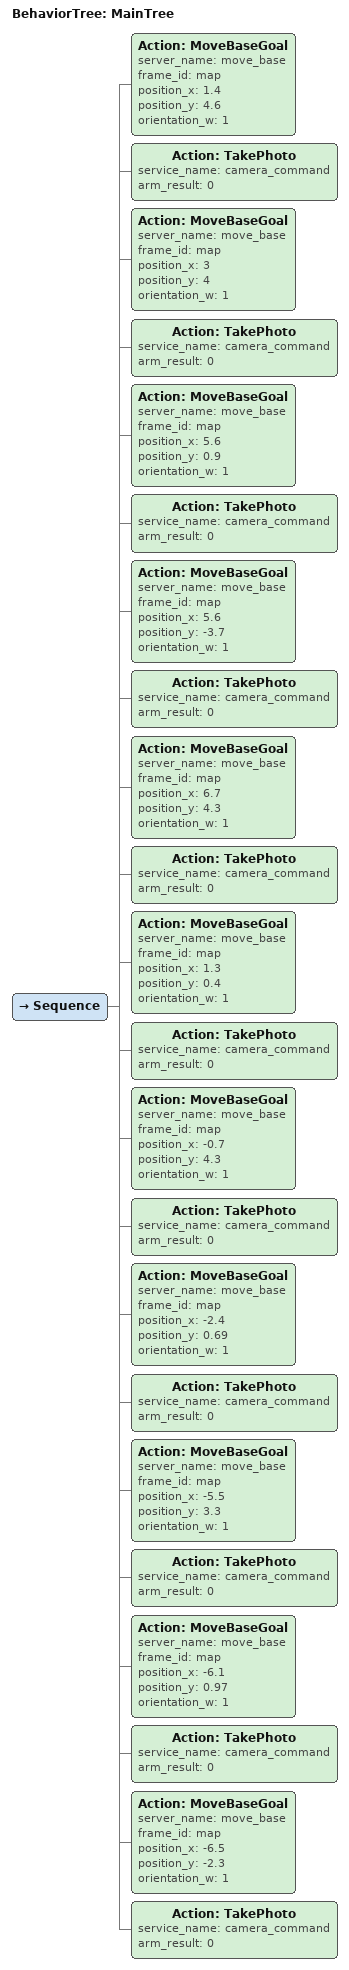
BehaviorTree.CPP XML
<root main_tree_to_execute="MainTree">
     <BehaviorTree ID="MainTree">
        <Sequence>

            <Action ID = "MoveBaseGoal" server_name="move_base"
                        frame_id = "map"
                        position_x = "1.4"
                        position_y = "4.6"
                        orientation_w = "1"/>

            <Action ID ="TakePhoto" service_name = "camera_command"
                                  arm_result = "0" />

            <Action ID = "MoveBaseGoal" server_name="move_base"
                        frame_id = "map"
                        position_x = "3"
                        position_y = "4"
                        orientation_w = "1"/>

            <Action ID ="TakePhoto" service_name = "camera_command"
                                  arm_result = "0" />

            <Action ID = "MoveBaseGoal" server_name="move_base"
                        frame_id = "map"
                        position_x = "5.6"
                        position_y = "0.9"
                        orientation_w = "1"/>

            <Action ID ="TakePhoto" service_name = "camera_command"
                                  arm_result = "0" />

            <Action ID = "MoveBaseGoal" server_name="move_base"
                        frame_id = "map"
                        position_x = "5.6"
                        position_y = "-3.7"
                        orientation_w = "1"/>

            <Action ID ="TakePhoto" service_name = "camera_command"
                                  arm_result = "0" />

            <Action ID = "MoveBaseGoal" server_name="move_base"
                        frame_id = "map"
                        position_x = "6.7"
                        position_y = "4.3"
                        orientation_w = "1"/>

            <Action ID ="TakePhoto" service_name = "camera_command"
                                  arm_result = "0" />

            <Action ID = "MoveBaseGoal" server_name="move_base"
                        frame_id = "map"
                        position_x = "1.3"
                        position_y = "0.4"
                        orientation_w = "1"/>

            <Action ID ="TakePhoto" service_name = "camera_command"
                                  arm_result = "0" />

            <Action ID = "MoveBaseGoal" server_name="move_base"
                        frame_id = "map"
                        position_x = "-0.7"
                        position_y = "4.3"
                        orientation_w = "1"/>

            <Action ID ="TakePhoto" service_name = "camera_command"
                                  arm_result = "0" />

            <Action ID = "MoveBaseGoal" server_name="move_base"
                        frame_id = "map"
                        position_x = "-2.4"
                        position_y = "0.69"
                        orientation_w = "1"/>

            <Action ID ="TakePhoto" service_name = "camera_command"
                                  arm_result = "0" />

            <Action ID = "MoveBaseGoal" server_name="move_base"
                        frame_id = "map"
                        position_x = "-5.5"
                        position_y = "3.3"
                        orientation_w = "1"/>

            <Action ID ="TakePhoto" service_name = "camera_command"
                                  arm_result = "0" />

            <Action ID = "MoveBaseGoal" server_name="move_base"
                        frame_id = "map"
                        position_x = "-6.1"
                        position_y = "0.97"
                        orientation_w = "1"/>

            <Action ID ="TakePhoto" service_name = "camera_command"
                                  arm_result = "0" />

            <Action ID = "MoveBaseGoal" server_name="move_base"
                        frame_id = "map"
                        position_x = "-6.5"
                        position_y = "-2.3"
                        orientation_w = "1"/>
                        <Action ID ="TakePhoto" service_name = "camera_command"
                                  arm_result = "0" />

        </Sequence>
     </BehaviorTree>
 </root>
